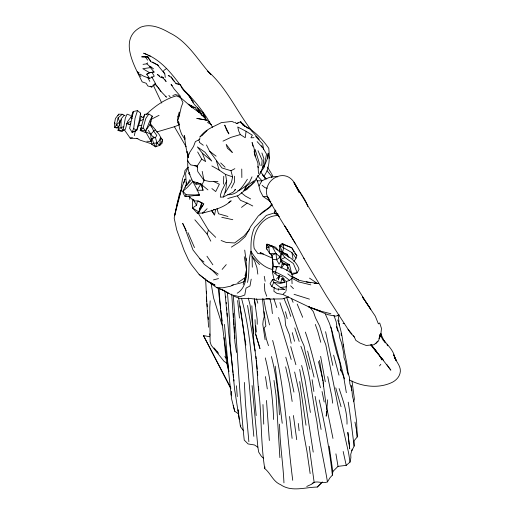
<?xml version="1.0" encoding="UTF-8"?>
<svg xmlns="http://www.w3.org/2000/svg" width="515" height="515" viewBox="0 0 515 515"><rect width="100%" height="100%" fill="white"/><g stroke="black" fill="none" stroke-linecap="round" stroke-linejoin="round"><path stroke-width="0.77" d="M263.629 458.395L261.375 456.335L258.697 452.119L257.873 447.187L252.073 385.587M189.726 199.318L189.752 196.106M332.407 471.952L338.027 466.358L346.222 465.36L350.013 462.116L350.882 457.764L350.741 454.236L351.809 450.773L354.12 446.099L354.178 440.653L357.23 436.958L356.618 421.714L353.856 401.301L352.427 396.087L351.906 389.61L349.885 383.817L349.357 377.038L347.104 370.427L345.327 361.35L343.936 357.513L343.801 353.683L341.471 342.72L339.829 338.13L339.012 332.787L337.068 327.669L336.179 321.727L333.952 315.45M234.55 176.214L234.441 182.149L231.447 188.026M286.089 291.046L286.179 286.816L286.552 286.758L286.366 281.486L281.866 278.609L280.823 282.413L278.654 282.001L274.077 279.761L272.461 279.6L270.072 283.681L271.869 286.54L276.632 289.076L284.441 289.449L280.469 287.537L273.78 282.349L272.461 279.6M223.529 184.138L223.748 176.291M343.331 346.93C342.835 337.795 340.602 328.686 337.769 319.95M263.873 176.259C269.95 168.341 269.635 157.77 268.791 148.326C262.148 138.87 253.702 129.915 243.009 125.261L240.672 121.759L236.25 123.594L235.445 122.229M266.905 247.142L267.008 244.174L275.66 247.258L281.422 254.198M186.327 185.168L185.625 172.956L188.168 167.227M185.291 187.383L186.346 184.473L186.436 182.053M177.675 120.722L177.887 116.783L179.239 112.038L179.265 115.856L177.675 120.722L177.54 122.937L178.628 121.759L179.053 124.785M210.172 300.805L209.772 307.564L210.114 341.831L211.253 345.301L223.98 361.253L227.089 363.371M347.007 424.186C347.387 411.91 342.906 400.097 339.115 388.574M272.409 257.571L272.364 272.004L274.244 280.199M274.205 287.254L273.896 291.265L276.948 293.396L282.986 294.516L309.56 307.223L320.806 311.208L330.855 313.732M288.947 257.519L287.273 254.513L279.742 251.269L279.909 249.118M261.704 165.54L262.148 160.146L257.989 150.676M226.774 180.72L221.772 190.846L220.484 194.85L220.323 197.155L223.349 197.007C226.265 190.035 227.533 181.737 225.403 174.353L219.145 170.059L211.858 165.946M327.649 399.807L326.761 409.837M326.619 411.427L326.188 416.184L327.051 410.275M119.345 125.473L119.68 121.83L118.083 117.858L122.28 114.259L125.094 115.643M188.001 160.757C185.966 173.304 195.153 183.964 199.459 195.056L185.11 196.621L183.186 193.196L182.876 191.271L186.346 184.473M118.405 127.784L116.918 128.035L114.678 127.508L116.519 124.888L120.021 121.611L118.025 130.437L122.068 131.64L123.124 130.482L125.345 118.044L127.07 114.156L130.424 115.424M150 122.931L153.676 131.113L156.792 135.419L155.466 137.537L152.118 138.271L151.455 139.153L151.7 144.309L155.453 146.794L159.714 145.352L160.622 137.273L159.219 134.595L152.067 125.641M254.68 152.942L255.125 149.395L260.094 165.63M257.487 176.523L259.747 174.282L262.805 167.298L263.88 158.652L261.903 152.974M286.366 281.486L289.617 280.398L292.745 277.662L289.514 264.807L283.366 263.545L280.675 259.573L281.499 253.296C289.185 256.161 296.363 261.105 299.054 269.236L297.258 272.783L291.748 274.765M137.479 110.596L133.231 111.555L129.638 128.332L132.117 132.265L133.688 128.512L135.052 118.244L137.479 110.596L140.614 113.165L140.647 114.62M246.099 131.299L245.249 137.705L240.318 134.582L238.735 131.119L237.743 126.98L246.099 131.299L252.331 135.175L250.927 137.814L253.947 137.698M379.877 334.847L379.568 337.164L378.866 338.477M312.109 483.405C316.828 479.858 322.351 484.287 327.45 481.885L330.109 477.605L332.381 475.145L332.838 471.811L329.201 446.241M322.248 482.162L317.234 487.068C305.054 487.19 291.58 492.346 280.617 484.679C273.098 481.68 270.736 473.356 264.729 468.534L264.948 466.976M119.474 125.39L120.021 121.611M199.788 139.385L195.372 141.606L193.524 146.479L188.226 154.751L187.37 160.751L190.608 164.871L197.097 166.126L197.606 167.472M231.538 391.329L231.081 394.323L231.608 395.835M182.6 178.402L181.151 187.344L181.531 190.466M199.685 207.918L198.99 212.038L197.277 213.21L192.526 207.996L192.513 198.945M132.342 116.609L133.231 111.555L131.055 116.95L127.379 121.83L125.37 129.355L123.124 130.482L118.025 130.437L121.031 127.469L123.491 126.864M243.183 284.525L246.415 273.639M251.211 279.156L249.994 285.967L246.035 288.13L244.767 295.011L239.951 296.769L231.731 294.915L221.231 289.301M269.126 158.356L268.257 153.213L267.214 159.026L263.905 167.021M140.614 113.165L139.14 121.18L136.681 130.443L132.117 132.265L136.681 130.443L139.237 123.755L141.226 116.293L140.672 116.068M277.591 250.226L272.004 246.009L267.008 244.174L266.294 248.03L266.828 249.376M118.398 127.636L114.678 127.508L114.645 122.686L115.437 118.463L118.765 114.195L122.28 114.259M243.55 430.772L240.479 426.71L240.769 425.197M267.291 158.182L268.257 153.213M278.242 290.305L278.525 288.87M203.142 204.796L199.917 208.91L202.092 203.058L197.902 200.908L203.831 203.747L198.99 212.038L192.526 207.996L196.563 205.221L197.438 200.882L194.007 200.998L193.653 199.543M211.388 210.474L214.543 214.974L215.631 209.663L213.422 209.457M279.362 275.377L278.415 279.896L279.284 276.967M206.457 144.921L209.579 151.204L221.926 167.935L230.971 170.716L232.613 176.89L231.499 182.181L225.209 192.893M275.48 274.167L272.371 271.077L273.368 266.313L279.832 266.802L287.338 270.427L291.271 273.201L286.894 265.47L281.209 262L279.767 256.412L281.499 253.296L284.924 257.532L293.389 263.558L297.258 272.783L291.805 273.349L290.164 271.173M252.015 176.851L249.569 182.059L245.481 186.192L244.561 190.537L238.361 195.52L227.733 198.526M134.325 135.625L135.458 130.314M175.956 209.792L179.226 194.657L185.078 178.95L183.913 182.716M118.083 117.858L116.519 124.888L119.145 127.656M175.789 210.551L174.173 218.122L176.716 229.883L184.132 250.425L188.426 259.74L191.483 264.762L199.118 274.463L207.815 281.364L215.058 285.162L207.384 281.01L199.118 274.463M247.503 282.426C249.93 272.242 247.882 261.446 251.011 251.269C250.805 243.189 251.088 235.104 254.513 227.617L266.364 215.418L274.321 212.946L277.862 213.725M351.809 450.773L352.17 449.215M144.818 114.266L140.254 130.572L145.224 132.387L149.929 120.523L152.279 116.165L148.925 114.04L144.818 114.266L143.041 117.826L141.226 116.293M231.827 285.246L241.001 282.889L243.904 281.634L245.945 277.038L245.114 275.383L246.485 269.751L244.258 256.721M151.107 120.916L150.29 124.134L145.623 130.701L140.254 130.572L141.342 127.623M280.971 267.974L282.619 262.38M177.624 83.681L180.507 84.878L176.072 83.688L176.214 83.147M199.917 208.91L201.648 202.498M140.254 130.572L143.041 127.932L145.764 118.534L148.719 114.105M150.618 121.907L152.279 116.165M199.614 141.059L199.241 142.256L203.277 145.269M293.911 261.556L296.048 258.182L296.833 255.665L291.838 247.792L282.188 243.531L279.671 245.533L279.742 251.269L287.273 254.513M279.413 216.583L274.321 212.946L275.248 210.043M151.668 76.69L155.401 83.385L154.461 85.175L153.071 85.368M210.79 241.168L207.146 234.074L208.433 230.121L197.902 212.663M158.633 65.444L150.657 61.536L147.599 56.895L147.998 55.729L150.341 56.09M145.224 132.387L145.732 130.907M286.778 270.439L288.04 267.06M152.118 138.271L153.483 143.221L155.453 146.794L156.978 143.028L159.373 140.589L160.622 137.273L162.573 139.951L162.071 143.292L159.714 145.352L156.978 143.028L155.466 137.537M195.706 195.224L199.459 195.056L186.115 194.734L182.876 191.271L187.093 187.653L192.958 181.357L195.97 184.216L196.691 182.555L202.163 184.415L204.532 179.735M271.869 286.54L273.78 282.349L280.559 283.443L284.962 282.233L281.866 278.609L284.409 279.304L282.297 276.812L276.446 275.042L275.486 271.926L276.652 267.427L273.368 266.313L277.617 267.053M182.934 177.514L184.422 174.34L184.949 170.568L187.962 167.221M353.554 401.771L354.417 399.189L352.035 381.048M198.777 140.479L200.09 137.82M189.34 172.358L188.645 173.671L190.093 174.321M159.714 145.352L162.573 139.951L161.111 138.303M186.115 194.734L185.11 196.621L186.964 195.983M377.456 341.097L376.401 343.061L375.087 343.537M258.17 175.557L254.519 182.143L246.428 189.726L243.64 190.698M189.855 179.741L186.7 185.394L191.335 179.922M270.871 201.874L263.12 196.518L260.127 190.936L258.994 185.973L261.942 180.791L269.551 177.327L275.531 176.555L277.772 176.864M271.791 203.406C269.918 209.122 263.068 210.107 259.998 214.864M280.92 261.118L279.085 264.214L276.664 259.747L275.995 253.541L272.004 246.009L266.294 248.03L269.641 253.47L271.823 255.292L273.697 266.493M117.98 115.508L118.765 114.195M200.895 184.061L197.103 190.247L203.026 190.254L201.951 184.982L200.895 184.061L203.026 190.254M281.383 268.128L284.705 263.32M217.942 181.383L210.21 181.66L203.94 180.276L197.786 171.598L197.097 166.126L201.732 159.103L197.663 151.957M247.38 179.246C242.777 186.43 237.55 195.211 227.772 194.715M274.321 212.946L275.918 210.744M259.946 173.137L263.957 167.69L266.525 154.101L263.307 148.468L257.133 141.612M262.805 167.298L264.472 165.064L263.068 166.751M208.408 121.514L207.654 122.519L211.498 124.669M246.428 189.726L249.266 186.018M119.68 121.83L121.386 119.615M243.904 281.634L244.754 280.546M143.035 64.369L146.852 63.815L147.618 62.836M379.536 365.908L380.817 364.311M124.109 115.347L121.096 118.965L121.031 127.469L123.124 130.482M197.277 213.21L202.73 213.055L203.419 212.232M222.132 269.409L226.259 264.607M249.511 229.548L243.898 236.057L234.628 242.964L226.162 242.443L221.102 240.492M272.371 204.577L269.796 207.429L258.324 215.907L250.766 226.42L245.372 236.482L239.018 242.224L231.37 247.123M276.471 279.059L279.175 276.091M146.833 141.219L151.21 141.541L150.695 134.312L153.676 131.113L155.337 130.025M252.588 131.827C236.945 112.064 227.109 88.033 207.777 71.154L210.835 74.501C197.799 60.133 187.93 41.721 169.808 32.966C161.118 27.984 150.773 23.259 140.73 27.166C118.225 39.05 134.409 65.798 142.146 81.853L146.17 83.282L147.824 85.973L151.816 87.054L155.401 83.385M317.234 487.068L322.293 482.027M228.75 202.427L231.171 200.805C223.446 208.002 212.676 210.423 202.73 213.055L207.146 208.678M200.747 136.494C205.73 129.008 213.995 126.709 221.321 122.609L231.956 121.443L234.499 122.609M146.357 114.375C154.77 106.142 164.993 99.015 176.4 95.854L180.514 97.547L191.451 106.998L199.286 112.566L204.603 117.6L205.762 120.001L207.12 120.207M283.218 294.039L285.619 291.838M199.711 136.926L207.017 130.308L201.803 135.722M126.787 123.574L129.729 124.617L130.81 123.652M195.185 107.674L191.451 106.998L188.232 104.12L195.185 107.674L199.286 112.566L200.187 111.871M241.496 207.384L247.161 203.084L252.768 205.981M188.226 154.751L189.423 153.869M237.788 282.645L245.945 277.038M163.764 70.497L166.686 68.444M245.481 186.192L240.054 189.951L237.853 190.685M177.887 116.783L179.265 115.856L181.28 106.933L182.96 102.691L180.514 97.547L178.164 95.275L175.345 94.58L172.834 95.526M126.439 123.928L129.362 121.958L130.746 121.72M151.455 139.153L154.243 137.28L152.311 136.211L148.314 130.379M155.453 146.794L156.65 145.99M202.73 213.055L204.037 212.238M151.7 144.309L153.483 143.221L156.978 143.028M234.325 190.19L235.683 189.404L233.115 192.159L223.349 197.007M237.177 293.228C250.354 285.548 246.241 262.483 244.722 250.097M151.867 72.203L154.268 76.168L149.64 78.428L146.724 74.212L150.11 72.306M159.457 76.008L157.326 74.372L160.48 77.224L162.862 77.849L163.525 77.469M140.614 120.8L143.041 119.48M230.971 170.716L234.853 168.669M151.339 119.248L159.038 115.334M146.724 74.212L149.698 72.782L154.088 72.042L150.065 67.15M279.767 256.412L280.675 259.573L284.924 257.532M233.34 284.898L230.611 286.198L222.911 287.795L216.789 287.685L207.384 281.01L207.815 281.364M223.008 141.123L231.01 137.338L240.318 134.582M306.74 486.45L311.614 484.235L314.15 482.33L309.2 446.305M271.823 255.292L275.995 253.541L280.154 256.985L276.664 259.747L272.544 259.476M179.188 124.823L174.347 126.761L156.689 131.995M339.359 314.974L335.722 316.165L327.855 314.691L308.479 306.76L320.806 311.208M288.658 296.943L282.362 298.9L256.27 299.286L250.084 298.455L239.224 298.333L234.119 296.247M236.25 123.594L238.271 122.988M213.468 279.903L218.495 278.576M286.894 265.47L289.514 264.807L280.675 259.573M283.385 244.438L282.188 243.531L283.617 244.709L283.636 247.535L282.626 252.498L279.671 245.533L283.617 244.709L291.838 247.792L293.988 251.919M273.008 269.042L271.566 269.313C262.47 266.719 255.582 259.238 251.011 251.269L252.08 256.399L252.318 267.195M285.259 264.221L283.681 264.472L282.02 263.86M124.533 130.089L130.166 138.097L132.497 137.788M280.469 287.537L286.552 286.758M201.165 114.761L205.067 116.641L204.603 117.6L201.68 114.697L197.194 107.371M342.977 323.581L344.49 323.407M138.104 125.641L141.709 125.267M314.884 283.527L318.695 283.52M147.599 56.895L141.78 56.85L147.599 56.895L150.258 60.326L150.657 61.536M280.823 282.413L284.962 282.233M195.97 184.216L200.187 184.08M279.742 251.269L281.248 251.243M255.865 178.859L257.236 180.823L261.942 180.791L257.59 175.905M275.995 253.541L269.641 253.47L268.862 247.432L267.008 244.174M263.12 196.518L267.781 196.659M314.137 283.231L317.156 283.334L309.496 278.119M263.506 253.934L257.893 253.58L254.185 248.455C251.404 233.437 261.794 215.219 278.287 215.566L278.003 214.343M130.166 138.097L137.923 138.625M306.232 281.814L317.156 283.334M194.361 165.714L197.097 166.126M265.888 298.623L269.854 298.597L271.379 304.738L272.39 313.596M207.616 120.246L196.788 118.405L205.762 120.001L205.839 118.553L202.678 112.18M152.775 71.791L154.088 72.042M230.849 388.741L203.425 335.51L209.721 336.784M169.454 75.814L168.173 75.538L171.444 77.495L176.072 83.688M221.765 217.298L232.793 219.699M310.712 282.864L299.086 280.308L291.954 276.265M310.828 284.866L298.925 281.982L291.818 278.126L292.076 283.726M267.259 188.232L264.948 187.66L262.109 185.297M262.225 253.29L260.062 252.73L272.77 258.292M272.371 271.077L275.486 271.926L284.879 276.748L289.617 280.398M227.945 216.474L218.495 213.776L216.982 208.408M283.244 289.102L284.441 289.449M294.046 294.297L309.483 299.151M192.958 181.357L200.193 183.81M150.798 143.588L140.202 140.183L136.681 138.271M225.403 174.353L232.613 176.89M149.64 78.428L143.428 76.085L140.17 74.173M216.789 287.685L223.31 290.215M247.161 203.084L240.537 200.348L237.325 196.054M208.562 121.662L209.695 122.132M146.962 54.699L143.621 53.2C161.961 59.586 173.182 75.608 184.331 90.447C195.475 101.288 205.125 113.596 212.515 127.295M199.917 111.195L197.045 109.869L199.286 112.566M146.852 63.815L149.801 66.416L151.951 67.413L142.822 68.701L149.698 72.782M213.48 181.402L219.384 184.228L215.708 191.548L211.877 188.548M247.792 127.804L249.801 128.769L259.309 139.411M245.114 275.383L246.028 275.828M292.926 277.141L298.687 279.948M279.671 245.533L291.915 252.55L296.048 258.182M220.542 288.992L228.918 293.344M150.695 134.312L145.481 131.537L151.21 141.541M161.498 77.108L162.862 77.849M250.651 198.945L245.398 196.086L241.29 192.752M349.518 379.986C361.82 386.565 377.534 388.645 390.621 383.057C395.604 381.1 399.93 376.896 400.355 371.309C400.715 365.856 396.228 361.659 394.258 356.927L396.202 360.449L393.711 354.951L396.202 360.449M139.082 72.77L137.26 71.759L140.93 76.645M201.732 159.103L205.685 161.581L202.279 153.103L197.335 146.897L204.983 152.202L211.762 161.041L202.279 153.103M152.575 62.064L157.603 65.025L164.794 73.845L165.289 77.482M128.409 123.767L129.729 124.617M133.688 128.512L136.681 130.443M257.873 447.187L254.468 444.973L248.101 443.943L244.239 440.093C239.134 392.179 237.061 343.994 233.314 295.932M149.801 66.416L153.541 68.862M211.736 269.757L218.186 274.115M165.276 96.331L166.474 97.161L160.918 91.393L155.189 84.035L157.294 86.359M233.205 405.505L234.731 411.247L238.4 413.822M189.526 95.513L187.666 94.194L193.28 102.208L189.134 95.796M211.568 269.738L204.384 264.459L192.99 249.949L184.821 227.958L182.683 223.356L186.301 230.778M199.659 258.71L203.953 261.961M209.579 151.204L216.107 156.18M287.756 273.838L292.745 277.662M201.951 184.982L207.925 189.881M150.792 86.185L151.816 87.054M217.317 275.383L210.088 268.231M174.656 81.66L173.098 80.166L171.128 76.767M220.69 162.927L225.081 167.201M188.76 196.099L192.095 199.35M242.591 123.503L247.316 128.158M208.433 230.121L215.714 237.331M290.602 285.793L293.473 288.67M255.601 136.372L262.695 143.968L263.577 149.279M364.633 300.258L362.425 297.001L375.3 316.165L378.396 323.877L379.684 322.963L381.473 328.39L380.92 333.675L378.48 341.007L374.18 344.69L366.204 345.481L360.107 343.099L355.833 340.37L354.294 336.958L350.161 332.536L326.42 295.887L303.779 258.099M143.041 127.932L145.623 130.701M132.085 118.051L131.055 116.95L132.11 118.785M244.998 126.503L240.672 121.759L240.949 122.931M259.547 264.601L252.08 256.399L254.803 261.42L256.94 267.697L257.822 274.128M194.857 219.815L207.146 234.074M172.268 85.709L171.064 84.37L174.141 88.953L180.623 96.511M294.702 253.296L296.833 255.665M381.235 357.893L379.986 356.425L381.789 359.888L381.216 357.822M381.145 357.79L370.613 344.863M214.015 347.908L218.592 353.271M161.62 76.207L166.133 81.518L164.832 79.497M224.785 356.592L226.291 358.363M168.869 95.417L170.246 97.045M381.628 357.925L383.514 360.23M266.255 178.988L262.302 174.282L263.564 176.149M307.674 206.592C305.665 198.796 299.569 192.7 295.971 185.612C293.679 180.81 290.003 176.542 284.435 175.731C273.278 174.244 262.991 186.417 267.549 197.052L269.049 198.854M382.78 339.72L385.22 342.694M348.05 329.252L351.893 333.997M353.335 335.774L354.294 336.958M267.156 170.819L271.489 176.175L271.798 177.675M309.489 306.831L313.397 311.73L315.515 317.903L319.661 326.117L323.529 339.005L325.789 344.754L338.233 407.05L348.546 452.621L350.013 462.116M376.092 351.133L373.8 348.237L378.943 354.816L371.302 344.844M377.006 352.292L378.84 354.603M386.945 344.69L387.814 345.797M379.587 334.731C384.357 342.546 393.074 348.32 394.915 357.674M149.846 124.611L151.7 127.128L150.412 122.628M371.135 344.677L390.853 370.182L386.791 364.511M288.155 256.522L287.1 254.017M260.436 171.463L264.968 177.945M158.26 87.576L160.918 91.393M206.959 256.219L212.862 264.787M145.198 56.592L147.657 60.178M365.515 301.558L370.813 309.373C343.911 267.98 319.673 224.939 294.059 182.774L299.357 192.649L294.071 182.477L294.464 183.81M264.407 177.398L265.251 178.647M385.69 342.996L383.733 340.061L380.862 334.042L381.705 336.128L380.881 333.385M297.425 188.619L298.732 190.589M299.601 191.902L300.47 193.215M184.975 139.443L181.583 134.19L179.452 128.132L178.628 121.759M267.774 197.503L270.652 202.067M267.382 167.04L271.077 172.918M304.178 258.775C292.835 237.685 278.892 218.115 267.549 197.052M291.014 236.102L284.834 226.053L295.539 243.885M163.126 71.122L164.794 73.845M211.639 210.172L214.543 214.974M196.563 205.221L194.007 200.998L193.679 199.472M186.173 146.827L174.25 126.484M204.494 116.126C201.526 109.534 194.129 106.676 191.535 99.633C189.217 93.942 182.561 91.631 180.842 85.541M263.834 176.149L264.987 178.151M147.728 77.553L149.807 81.402M203.425 335.51L230.829 387.962M216.751 351.333L217.446 352.711M153.135 84.911L161.768 103.077M271.469 173.51L272.808 176.342M325.403 314.272L329.426 323.208L331.596 330.006L332.902 337.834L336.604 352.537L339.758 362.373L340.975 370.143L343.66 376.748L346.344 392.707M187.917 232.535L194.49 247.593M114.645 122.686L115.212 124.025M291.567 298.687L293.087 302.305M283.887 298.294L288.387 309.006L290.814 316.461M297.207 304.075L302.666 317.292M305.356 332.091C311.71 350.213 315.663 369.139 320.433 387.737M261.607 145.674L262.161 147.148M266.738 296.286L264.819 290.988L264.35 283.54M315.296 324.411L317.903 331.744L320.768 342.301M300.876 346.254C310.152 370.317 311.762 396.087 316.815 421.148C319.294 441.58 324.122 461.614 327.45 481.885M257.236 180.823L258.994 185.973M279.928 302.653L284.982 317.736L285.555 325.139L289.333 334.596L291.194 343.286M273.819 298.546L276.793 307.584M201.262 113.429L201.68 114.697M294.747 327.901L299.183 341.445M278.576 317.485L291.194 359.489M268.476 345.655L266.313 338.857L264.156 327.958L265.869 326.034L264.066 311.652M286.752 297.657L301.327 339.733L304.088 345.919L305.421 352.833L309.966 369.345M185.168 138.496L184.248 135.542L186.102 147.869L188.187 157.172M222.235 325.383L213.59 297.953L210.989 282.748M271.482 254.494L272.178 256.805M256.489 298.777L257.822 303.2M341.046 406.708L335.774 387.879M255.717 334.39L259.946 348.513L255.717 334.39L255.022 319.641M216.48 161.098L219.145 170.059M340.57 369.609L340.994 371.038M290.743 346.601L295.88 364.723M241.574 298.533C251.996 336.804 252.421 376.459 256.206 415.566M344.393 378.937L330.965 327.089M285.806 357.23L289.012 368.869L293.949 392.102M228.827 371.476C225.441 360.506 225.28 348.925 223.909 337.615M333.617 355.157L338.992 375.158M248.262 298.088L250.032 304.713L253.612 333.714M292.282 332.645L294.535 341.271M254.597 153.65L255.363 156.637M257.848 166.332L258.227 167.819M272.647 340.434C285.078 386.096 286.713 433.604 292.732 480.315M307.622 351.082L314.028 377.102M285.471 311.717L287.248 318.676M319.21 399.943C324.984 424.727 329.594 449.846 332.381 475.145M269.532 324.907L265.695 309.579L263.712 298.99M336.604 326.658L337.679 331.068M343.17 451.481L346.222 465.36M265.302 357.931C270.266 378.055 272.879 398.777 273.639 419.474M301.648 365.463L304.957 379.465L310.397 412.457M318.457 361.524L323.201 381.061L323.42 386.134M325.589 331.712L332.806 365.425M234.731 411.247L231.583 398.893L228.615 372.023L224.431 324.405M332.973 438.413L325.886 403.502L323.13 382.69M252.923 146.196L252.086 142.468L254.069 148.262L255.137 155.942L257.88 162.965L258.466 173.645M254.095 151.416L254.429 152.91M188.187 157.088L186.977 151.61L188.194 157.635M271.405 356.567C276.401 375.551 278.576 395.172 279.407 414.768M294.651 372.017L299.627 394.715L303.547 432.89L306.914 451.211L310.152 473.594M264.729 468.534C261.066 445.417 261.614 422.036 259.554 398.816C257.133 381.383 257.513 363.751 254.281 346.415C253.071 332.883 252.646 319.358 251.848 305.794M322.062 391.529L324.199 401.99M327.714 376.587L331.808 396.524L332.696 403.168M315.129 396.37L321.096 429.439M285.645 366.815L289.572 384.589L292.153 401.468M240.479 426.71L234.686 389.913L230.044 343.891L229.742 322.66L227.424 292.243M202.208 171.366L203.94 180.276M354.977 422.126L356.618 430.637L357.23 436.958M325.268 381.769L320.62 356.348M299.678 369.435L305.112 399.704L313.223 452.099M338.11 314.929L338.986 321.527M245.874 345.018L238.606 297.767M264.253 276.298L265.148 281.28M291.915 252.55L293.029 258.826M319.467 360.268L322.409 378.036M335.915 453.844L338.027 466.358M282.22 423.291L275.19 366.126M222.19 321.025L220.806 310.326M305.994 425.223L299.666 381.551M254.268 298.584L255.466 306.322M236.514 352.427L234.982 342.61L231.737 294.11M322.648 379.581L322.886 381.119M247.535 305.434L255.15 350.998M312.116 379.658L313.886 391.464M265.096 339.649L262.798 324.399L263.171 320.594L264.234 316.731L262.444 298.706M265.444 376.594L267.291 388.915M238.741 414.009L238.117 409.811L239.211 419.204M228.377 367.704C224.585 341.239 220.15 314.82 219.152 288.052M228.699 369.944L228.911 371.444M343.408 344.129C344.323 354.333 347.696 364.15 348.063 374.411M296.724 439.675L293.415 415.508M289.559 416.5L292.102 438.407M273.974 380.424L276.066 395.559L279.89 457.629M239.971 305.859C247.071 349.106 249.775 392.752 253.837 436.334M354.12 446.099C352.266 431.396 350.56 416.738 348.224 402.17M254.519 299.994L257.172 319.268L257.23 324.308M233.012 372.422L228.763 333.913L227.476 317.839M233.198 373.987L233.572 377.096M233.855 379.433L234.042 380.984M255.897 356.522L256.174 358.923M256.354 360.519L257.21 369.12M298.288 423.472L299.112 430.74M237.64 300.573L239.488 318.077M255.743 325.873L256.367 332.04M227.289 317.427L224.836 290.737M205.62 278.86L206.792 301.558M207.011 303.779L207.268 306.811M208.105 317.008L208.337 319.409M209.747 333.823L209.901 335.42M220.658 308.743L218.193 288.49M257.423 371.437L257.77 375.293M246.183 258.079L246.402 260.474M269.345 440.518L266.493 400.483M248.867 441.709L245.462 403.367L244.342 382.439M226.207 302.357L226.336 303.895M226.658 307.732L226.851 310.036M208.626 327.199L206.348 297.116M227.109 313.126L227.353 316.268M283.952 482.864C283.096 463.249 279.787 443.846 279.581 424.167M225.699 296.196L225.821 297.747M236.469 385.793L237.28 396.589M206.431 291.181L206.605 293.466M207.551 310.68L207.712 313.004M263.751 424.173L262.959 404.558M233.295 313.577L233.559 317.427M233.72 319.731L234.093 325.12M234.203 326.658L234.563 332.857M191.361 105.607L191.451 106.998M258.549 386.72L258.794 390.518M339.108 322.963L339.256 325.358M234.692 335.188L234.866 338.297M351.301 385.375L351.571 390.795M341.168 333.321L341.284 335.626M241.754 169.049L241.844 177.553M177.186 203.612L174.714 215.199L181.892 187.801L177.186 203.612M246.762 185.799L244.561 190.537L251.346 184.634L254.571 180.507L246.762 185.799M232.239 152.35L227.379 148.191L226.194 144.361L232.239 152.35M228.84 133.803L226.6 130.153L224.72 125.081L228.84 133.803M349.119 443.409L347.85 432.362L349.724 448.868L349.119 443.409"/></g></svg>
